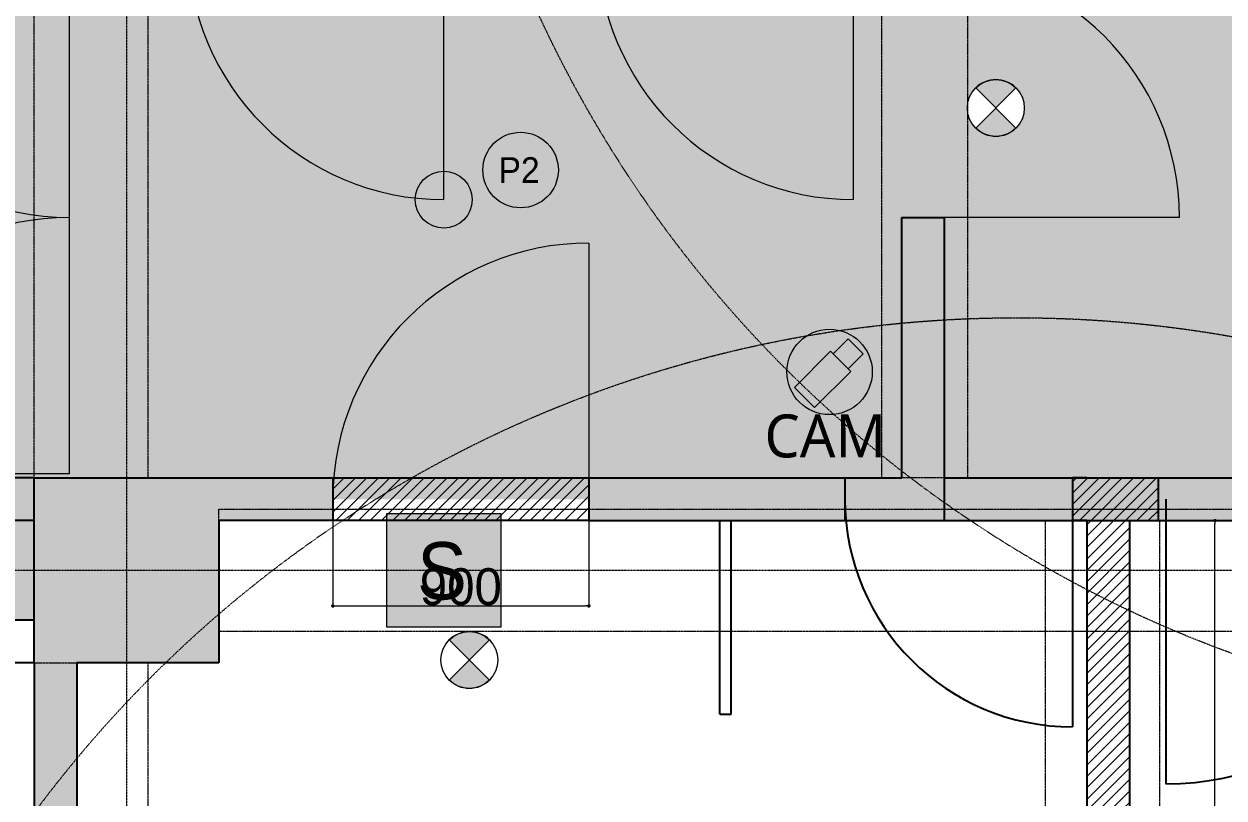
# Model space of a CAD drawing. Header units: millimetres. Extents: x -376000 to 292178, y -193032 to 188048.
# Drawn here: x -296926 to -292709, y 63049 to 65768 of the extents above; entities that cross this region are included whole.
import ezdxf

# ---------------------------------------------------------------- set-up
doc = ezdxf.new("R2010")
doc.units = ezdxf.units.MM
doc.header["$PDMODE"] = 1
doc.header["$PDSIZE"] = -2
for name, pattern in [('VW-01 短破線', [2.1161248, 1.0580624, -1.0580624]), ('ラインタイプ-1', [2.1165312, 1.0580624, -1.0584688]), ('ラインタイプ-28', [1.0581610785590276, 0.70538330078125, -0.3527777777777777]), ('ラインタイプ-6', [5.2915312, 3.175, -1.0580624, 0.3527044000000002, -0.7057644000000001])]:
    doc.linetypes.add(name, pattern=pattern)
for name, color, linetype, lineweight, true_color in [('02_0.25', 1, 'Continuous', 25, 0xff0000), ('04_0.10', 7, 'Continuous', 9, 0x0099ff), ('05_0.05点線', 9, 'ラインタイプ-28', 5, 0x808080), ('06一点鎖線', 7, 'ラインタイプ-6', 9, 0x9999ff), ('08_ハッチ・色', 7, 'Continuous', 5, 0x888888)]:
    doc.layers.add(name, color=color, linetype=linetype, lineweight=lineweight, true_color=true_color)
for name, color, linetype, lineweight in [('07_文字・記号', 7, 'Continuous', 9), ('_セキュリティー (2D)', 7, 'Continuous', 5), ('_塗（エリア） (2D)', 7, 'Continuous', 5), ('_塗（壁） (2D)', 7, 'Continuous', 5), ('_天井プロット (2D)', 7, 'Continuous', 5), ('_平面図(既存部) (2D)', 7, 'Continuous', 5), ('_平面図（新設） (2D)', 7, 'Continuous', 5), ('_梁 (2D)', 7, 'Continuous', 5), ('_解体部 (2D)', 7, 'Continuous', 5), ('寸法', 7, 'Continuous', 5)]:
    doc.layers.add(name, color=color, linetype=linetype, lineweight=lineweight)
doc.styles.add('Hiragino Kaku Gothic Pro W3', font='', dxfattribs={"bigfont": 'Hiragino Kaku Gothic Pro W3'})
doc.styles.add('Hiragino Sans W3', font='', dxfattribs={"bigfont": 'Hiragino Sans W3'})
doc.styles.add('Yu Gothic UI', font='Yu Gothic UI.ttf')
doc.styles.add('ＭＳ Ｐゴシック', font='MS PGothic.ttf')
doc.styles.get('Hiragino Kaku Gothic Pro W3').set_extended_font_data('Hiragino Kaku Gothic Pro W3')
doc.styles.get('Hiragino Sans W3').set_extended_font_data('Hiragino Sans W3')
doc.dimstyles.new('建具表寸法', dxfattribs={"dimtxt": 161.7816840277779, "dimasz": 0.19998779296875, "dimexe": 0, "dimexo": 0.3, "dimgap": 0.005, "dimtad": 1, "dimdsep": 46, "dimtxsty": 'Hiragino Sans W3', "dimblk": 'DOT', "dimblk1": 'DOT', "dimblk2": 'DOT', "dimcen": 0, "dimazin": 0, "dimtfac": 1, "dimtix": 1, "dimtmove": 0, "dimatfit": 0, "dimldrblk": 'VW_FILLEDARROW', "dimfxl": 1, "dimfrac": 2, "dimtolj": 1, "dimarcsym": 0})
pattern_1 = [(45, (47.62499999999999, -79.375), (47.45104087697784, 7.238695993849825), [])]

# ---------------------------------------------------------------- blocks, each defined once
blk = doc.blocks.new('塗（エリア） (2D)')
at = {"layer": '08_ハッチ・色', "linetype": 'Continuous', "lineweight": 0}
h = blk.add_hatch(color=253, dxfattribs=at)
h.paths.add_polyline_path([(-300375, 73245), (-299676, 54073), (-296360.9779576095, 54100.7858274257), (-296360.9779576095, 55553.62366910137), (-296360.9779502276, 56598.57531948598), (-296815.7557079457, 56598.54310338548), (-296795.7557079457, 72965.5674559301)])
h.paths.add_polyline_path([(-296890.7557079457, 61773.55921143572), (-297740.7557079457, 61773.55921143572), (-297740.7557079457, 63673.55921143572), (-296890.7557079457, 63673.55921143572)])
at = {"layer": '08_ハッチ・色', "linetype": 'Continuous', "lineweight": 0, "true_color": 0xffa264, "transparency": 33554636}
blk.add_hatch(color=21, dxfattribs=at).paths.add_polyline_path([(-293765.7557079457, 71098.55921143573), (-293765.7557079457, 66064.88917776561), (-293765.7557079457, 66064.88917776561), (-293765.7557079457, 64101.75786463438), (-289665.7557079456, 64101.75786463438), (-289665.7557079457, 63623.55921143572), (-282765.7557079456, 63623.55921143572), (-282765.7557079456, 71098.55921143573)])
at = {"layer": '08_ハッチ・色', "linetype": 'Continuous', "lineweight": 0, "true_color": 0xd9d2ae, "transparency": 33554559}
blk.add_hatch(color=9, dxfattribs=at).paths.add_polyline_path([(-296815.7557079456, 66048.55921143561), (-293765.7557079457, 66048.55921143561), (-293765.7557079457, 64098.55921143572), (-296815.7557079456, 64098.55921143572)])
blk = doc.blocks.new('塗（壁） (2D)')
at = {"layer": '02_0.25', "linetype": 'Continuous', "lineweight": 0, "true_color": 0xaaaaaa}
for points in [[(-296240.7557079457, 64023.55921143572), (-296240.7557079457, 64173.55921143572), (-295840.7557079457, 64173.55921143572), (-295840.7557079457, 64023.55921143572)], [(-294940.7557079457, 64023.55921143572), (-294940.7557079457, 64173.55921143572), (-294040.7557079457, 64173.55921143572), (-294040.7557079457, 64023.55921143572)], [(-296890.7557079457, 63523.55921143572), (-296740.7557079457, 63523.55921143572), (-296740.7557079457, 61373.55921143572), (-296890.7557079457, 61373.55921143572)]]:
    blk.add_hatch(color=253, dxfattribs=at).paths.add_polyline_path(points)
at = {"layer": '08_ハッチ・色', "linetype": 'Continuous', "lineweight": 0}
blk.add_hatch(color=120, dxfattribs=at).paths.add_polyline_path([(-293690.7557079456, 64023.55921143572), (-293690.7557079456, 64173.55921143572), (-291912.9414993345, 64173.55921143572), (-291912.9414993345, 64023.55921143572)])
at = {"layer": '08_ハッチ・色', "color": 160}
for points in [[(-293690.7557079457, 65088.55921143562), (-293840.7557079457, 65088.55921143562), (-293690.7557079457, 64173.55921143572), (-293840.7557079457, 64173.55921143572)], [(-293690.7557079457, 64023.55921143572), (-293690.7557079457, 64173.55921143572), (-294040.7557079457, 64023.55921143572), (-294040.7557079457, 64173.55921143572)]]:
    blk.add_solid(points, dxfattribs=at)
at = {"layer": '08_ハッチ・色', "color": 253, "linetype": 'Continuous', "true_color": 0xaaaaaa}
for points in [[(-296890.7557079457, 63523.55921143572), (-296240.7557079457, 63523.55921143572), (-296890.7557079457, 64173.55921143572), (-296240.7557079457, 64173.55921143572)], [(-296740.7557079457, 61373.55921143572), (-296740.7557079457, 63523.55921143572), (-296890.7557079457, 61373.55921143572), (-296890.7557079457, 63523.55921143572)]]:
    blk.add_solid(points, dxfattribs=at)
blk = doc.blocks.new('平面図(既存部) (2D)')
at = {"layer": '02_0.25'}
for p, q in [((-296890.7557079457, 63523.55921143572), (-296890.7557079457, 64173.55921143572)), ((-296890.7557079457, 64173.55921143572), (-296240.7557079457, 64173.55921143572)), ((-296890.7557079457, 63523.55921143572), (-296890.7557079457, 64173.55921143572)), ((-296890.7557079457, 64173.55921143572), (-296240.7557079457, 64173.55921143572)), ((-296240.7557079457, 64173.55921143572), (-295840.7557079457, 64173.55921143572)), ((-296240.7557079457, 64173.55921143572), (-295840.7557079457, 64173.55921143572)), ((-295840.7557079457, 64173.55921143572), (-295840.7557079457, 64023.55921143572)), ((-295840.7557079457, 64173.55921143572), (-295840.7557079457, 64023.55921143572)), ((-294940.7557079457, 64173.55921143572), (-294940.7557079457, 64023.55921143572)), ((-294940.7557079457, 64173.55921143572), (-294940.7557079457, 64023.55921143572)), ((-294940.7557079457, 64173.55921143572), (-294040.7557079457, 64173.55921143572)), ((-294040.7557079457, 64173.55921143572), (-294040.7557079457, 64023.55921143572)), ((-294040.7557079457, 64173.55921143572), (-294040.7557079457, 64023.55921143572)), ((-295840.7557079457, 64023.55921143572), (-296240.7557079457, 64023.55921143572)), ((-296240.7557079457, 64023.55921143572), (-296240.7557079457, 63523.55921143572)), ((-295840.7557079457, 64023.55921143572), (-296240.7557079457, 64023.55921143572)), ((-296240.7557079457, 64023.55921143572), (-296240.7557079457, 63523.55921143572)), ((-294940.7557079457, 64023.55921143572), (-294040.7557079457, 64023.55921143572)), ((-296890.7557079457, 63673.55921143572), (-297740.7557079457, 63673.55921143572)), ((-296890.7557079457, 63523.55921143572), (-297590.7557079457, 63523.55921143572)), ((-296890.7557079457, 63523.55921143572), (-296890.7557079457, 61373.55921143572)), ((-296890.7557079457, 63523.55921143572), (-296890.7557079457, 61373.55921143572)), ((-296740.7557079457, 63523.55921143572), (-296740.7557079457, 61373.55921143572)), ((-296240.7557079457, 63523.55921143572), (-296740.7557079457, 63523.55921143572)), ((-296740.7557079457, 63523.55921143572), (-296740.7557079457, 61373.55921143572)), ((-296240.7557079457, 63523.55921143572), (-296740.7557079457, 63523.55921143572)), ((-296890.7557079457, 63473.55921143572), (-296890.7557079457, 61373.55921143572))]:
    blk.add_line(p, q, dxfattribs=at)
at = {"layer": '06一点鎖線'}
for p, q in [((-296565.7557079457, 72935.68380817691), (-296565.7557079457, 54935.68380817689)), ((-296565.7557079457, 72935.68380817691), (-296565.7557079457, 54935.68380817689)), ((-259082.0779482403, 63848.55921143572), (-303576.2598106643, 63848.55921143572)), ((-259082.0779482403, 63848.55921143572), (-303576.2598106643, 63848.55921143572))]:
    blk.add_line(p, q, dxfattribs=at)
blk = doc.blocks.new('_Dot')
at = {"color": 0, "linetype": 'ByBlock', "lineweight": -2}
blk.add_line((-0.5, 0), (-1, 0), dxfattribs=at)
at = {"color": 0, "linetype": 'ByBlock', "const_width": 0.5}
blk.add_lwpolyline([(-0.25, 0, 1), (0.25, 0, 1)], format="xyb", close=True, dxfattribs=at)
blk = doc.blocks.new('*D273')
at = {"layer": 'Defpoints', "color": 0}
for p in [(-293040.7557079457, 64023.55921143572), (-292740.7557079457, 64023.55921143572), (-293040.7557079457, 61373.55921143572)]:
    blk.add_point(p, dxfattribs=at)
at = {"layer": '寸法', "color": 0, "lineweight": -2}
for p, q in [((-293040.4557079457, 64023.55921143572), (-292740.7557079457, 64023.55921143572)), ((-292740.7557079457, 61385.55847901385), (-292740.7557079457, 64011.5599438576)), ((-293040.4557079457, 61373.55921143572), (-292740.7557079457, 61373.55921143572))]:
    blk.add_line(p, q, dxfattribs=at)
at = {"layer": '寸法', "color": 0, "lineweight": -2, "xscale": 11.999267578125, "yscale": 11.999267578125, "zscale": 11.999267578125}
for p, rotation in [((-292740.7557079457, 64023.55921143572), 90), ((-292740.7557079457, 61373.55921143572), 270)]:
    blk.add_blockref('_Dot', p, dxfattribs=dict(at, rotation=rotation))
at = {"layer": '寸法', "color": 0, "insert": (-292807.7959326883, 62698.55921143572), "char_height": 129.4253472222222, "attachment_point": 5, "rotation": 90, "style": 'Hiragino Kaku Gothic Pro W3'}
blk.add_mtext('\\A1;2650', dxfattribs=at)
blk = doc.blocks.new('VW_FILLEDARROW')
at = {"color": 0, "linetype": 'Continuous', "lineweight": 5, "transparency": 16777216, "flags": 128}
blk.add_lwpolyline([(-161.3333333333333, 43.22913637888779), (0, 0), (-161.3333333333333, -43.22913637888784)], close=True, dxfattribs=at)
blk = doc.blocks.new('*D275')
at = {"layer": 'Defpoints', "color": 0}
for p in [(-295840.7557079457, 64023.55921143572), (-294940.7557079457, 64023.55921143572), (-294940.7557079457, 63723.55921143572)]:
    blk.add_point(p, dxfattribs=at)
at = {"layer": '寸法', "color": 0, "lineweight": -2}
for p, q in [((-295840.7557079457, 64023.25921143572), (-295840.7557079457, 63723.55921143572)), ((-294940.7557079457, 64023.25921143572), (-294940.7557079457, 63723.55921143572)), ((-295828.7564403676, 63723.55921143572), (-294952.7549755238, 63723.55921143572))]:
    blk.add_line(p, q, dxfattribs=at)
at = {"layer": '寸法', "color": 0, "lineweight": -2, "xscale": 11.999267578125, "yscale": 11.999267578125, "zscale": 11.999267578125, "rotation": 180}
blk.add_blockref('_Dot', (-295840.7557079457, 63723.55921143572), dxfattribs=at)
at = {"layer": '寸法', "color": 0, "lineweight": -2, "xscale": 11.999267578125, "yscale": 11.999267578125, "zscale": 11.999267578125}
blk.add_blockref('_Dot', (-294940.7557079457, 63723.55921143572), dxfattribs=at)
at = {"layer": '寸法', "color": 0, "insert": (-295390.7557079457, 63790.59943617827), "char_height": 129.4253472222222, "attachment_point": 5, "style": 'Hiragino Kaku Gothic Pro W3'}
blk.add_mtext('\\A1;900', dxfattribs=at)
blk = doc.blocks.new('グループ-700')
at = {"layer": '04_0.10'}
blk.add_line((-297665.7557079457, 64188.55921143562), (-296765.7557079457, 64188.55921143562), dxfattribs=at)
blk.add_arc((-296765.7557079457, 64188.55921143562), 900, 90, 180, dxfattribs=at)
blk = doc.blocks.new('グループ-701')
at = {"layer": '04_0.10'}
blk.add_line((-297665.7557079457, 65988.55921143561), (-296765.7557079457, 65988.55921143561), dxfattribs=at)
blk.add_arc((-296765.7557079457, 65988.55921143561), 900, 180, 270, dxfattribs=at)
blk = doc.blocks.new('グループ-702')
at = {"layer": '04_0.10'}
blk.add_line((-296765.7557079457, 64188.55921143562), (-296765.7557079457, 65988.55921143561), dxfattribs=at)
for name in ['グループ-701', 'グループ-700']:
    blk.add_blockref(name, (0, 0), dxfattribs=at)
blk = doc.blocks.new('グループ-705')
at = {"layer": '04_0.10'}
blk.add_line((-294940.7557079457, 64998.55921143572), (-294940.7557079457, 64098.55921143572), dxfattribs=at)
blk.add_arc((-294940.7557079457, 64098.55921143572), 900, 90, 180, dxfattribs=at)
blk = doc.blocks.new('グループ-710')
at = {"layer": '04_0.10'}
blk.add_line((-292865.7557079457, 65088.55921143562), (-293765.7557079457, 65088.55921143562), dxfattribs=at)
blk.add_arc((-293765.7557079457, 65088.55921143562), 900, 0, 90, dxfattribs=at)
blk = doc.blocks.new('グループ-711')
at = {"layer": '04_0.10'}
blk.add_line((-295450.7557079457, 65151.05921143562), (-295450.7557079457, 66051.05921143561), dxfattribs=at)
blk.add_arc((-295450.7557079457, 66051.05921143561), 900, 180, 270, dxfattribs=at)
blk = doc.blocks.new('グループ-712')
at = {"layer": '04_0.10'}
blk.add_line((-294010.7557079457, 65151.05921143562), (-294010.7557079457, 66051.05921143561), dxfattribs=at)
blk.add_arc((-294010.7557079457, 66051.05921143561), 900, 180, 270, dxfattribs=at)
blk = doc.blocks.new('平面図（新設） (2D)')
at = {"layer": '02_0.25'}
for p, q in [((-293840.7557079457, 64173.55921143572), (-293840.7557079457, 65088.55921143562)), ((-293840.7557079457, 65088.55921143562), (-293690.7557079457, 65088.55921143562)), ((-293690.7557079457, 64023.55921143572), (-293690.7557079457, 65088.55921143562)), ((-294040.7557079457, 64173.55921143572), (-293840.7557079457, 64173.55921143572)), ((-293690.7557079457, 64173.55921143572), (-291912.9414993345, 64173.55921143572)), ((-293690.7557079457, 64173.55921143572), (-291912.9414993345, 64173.55921143572)), ((-294040.7557079457, 64023.55921143572), (-291912.9414993345, 64023.55921143572))]:
    blk.add_line(p, q, dxfattribs=at)
at = {"layer": '04_0.10'}
for name in ['グループ-711', 'グループ-712', 'グループ-702', 'グループ-710', 'グループ-705']:
    blk.add_blockref(name, (0, 0), dxfattribs=at)
blk = doc.blocks.new('誘導灯')
at = {"color": 255}
blk.add_wipeout([(100, 7.275957614183426e-12), (99.5184726672197, -9.80171403294878), (98.07852804032306, -19.509032201605578), (95.69403357322088, -29.028467725438986), (92.38795325112868, -38.26834323650172), (88.1921264348355, -47.13967368259247), (83.14696123025452, -55.55702330195294), (77.3010453362737, -63.439328416357256), (70.71067811865474, -70.71067811864748), (63.43932841636454, -77.30104533626641), (55.557023301960214, -83.14696123024726), (47.139673682599756, -88.19212643482823), (38.268343236508976, -92.38795325112142), (29.028467725446237, -95.6940335732136), (19.50903220161282, -98.07852804031577), (9.80171403295606, -99.51847266721244), (0, -99.99999999999272), (-9.80171403295606, -99.51847266721244), (-19.50903220161282, -98.07852804031577), (-29.028467725446237, -95.6940335732136), (-38.268343236508976, -92.38795325112142), (-47.139673682599756, -88.19212643482823), (-55.557023301960214, -83.14696123024726), (-63.43932841636454, -77.30104533626641), (-70.71067811865474, -70.71067811864748), (-77.3010453362737, -63.439328416357256), (-83.14696123025452, -55.55702330195294), (-88.1921264348355, -47.13967368259247), (-92.38795325112868, -38.26834323650172), (-95.69403357322088, -29.028467725438986), (-98.07852804032306, -19.509032201605578), (-99.5184726672197, -9.80171403294878), (-100, 7.275957614183426e-12), (-99.5184726672197, 9.801714032963332), (-98.07852804032306, 19.50903220162013), (-95.69403357322088, 29.028467725453538), (-92.38795325112868, 38.268343236516245), (-88.1921264348355, 47.139673682607025), (-83.14696123025452, 55.55702330196749), (-77.3010453362737, 63.43932841637178), (-70.71067811865474, 70.71067811866203), (-63.43932841636454, 77.30104533628099), (-55.557023301960214, 83.14696123026181), (-47.139673682599756, 88.19212643484275), (-38.268343236508976, 92.38795325113597), (-29.028467725446237, 95.69403357322813), (-19.50903220161282, 98.0785280403303), (-9.80171403295606, 99.518472667227), (0, 100.00000000000728), (9.80171403295606, 99.518472667227), (19.50903220161282, 98.0785280403303), (29.028467725446237, 95.69403357322813), (38.268343236508976, 92.38795325113597), (47.139673682599756, 88.19212643484275), (55.557023301960214, 83.14696123026181), (63.43932841636454, 77.30104533628099), (70.71067811865474, 70.71067811866203), (77.3010453362737, 63.43932841637178), (83.14696123025452, 55.55702330196749), (88.1921264348355, 47.139673682607025), (92.38795325112868, 38.268343236516245), (95.69403357322088, 29.028467725453538), (98.07852804032306, 19.50903220162013), (99.5184726672197, 9.801714032963332)], dxfattribs=at).dxf.layer = '07_文字・記号'
at = {"layer": '07_文字・記号', "linetype": 'Continuous', "lineweight": 0, "true_color": 0x00d136}
h = blk.add_hatch(color=102, dxfattribs=at)
edge = h.paths.add_edge_path()
edge.add_arc((5.82057e-11, -2.37712e-11), 99.99999999998741, 45.00000000003615, 134.9999999999874)
edge.add_line((-70.71067811857209, 70.71067811863759), (70.71067811863033, -70.71067811863759))
edge.add_arc((-3.64e-12, 7.7041e-12), 99.9999999999786, 225.0000000000341, 314.99999999999545, ccw=False)
edge.add_line((-70.71067811860121, -70.71067811867397), (70.71067811865942, 70.71067811866669))
at = {"layer": '07_文字・記号', "color": 92, "true_color": 0x14b500, "flags": 128}
blk.add_lwpolyline([(70.71067811865942, 70.71067811866669, 0.4142135623728459), (-70.71067811857209, 70.71067811863759), (70.71067811863031, -70.71067811863759, -0.4142135623728974), (-70.71067811860121, -70.71067811867397)], format="xyb", close=True, dxfattribs=at)
at = {"layer": '07_文字・記号', "color": 92, "true_color": 0x14b500}
blk.add_circle((0, 7.276000000000001e-12), 100, dxfattribs=at)
blk = doc.blocks.new('非常用照明')
at = {"layer": '07_文字・記号', "linetype": 'Continuous', "lineweight": 0, "true_color": 0x00d136}
h = blk.add_hatch(color=102, dxfattribs=at)
edge = h.paths.add_edge_path()
edge.add_arc((0, 0), 100, 0, 360)
at = {"layer": '07_文字・記号', "color": 92, "true_color": 0x14b500}
blk.add_circle((0, 0), 100, dxfattribs=at)
blk = doc.blocks.new('天井プロット (2D)')
at = {"layer": '07_文字・記号', "color": 160, "true_color": 0x0036e9}
blk.add_circle((-295180.7557079457, 65255), 132.6939773579361, dxfattribs=at)
at = {"layer": '07_文字・記号', "color": 7}
for name, p in [('非常用照明', (-295450.7557079457, 65151.05921143562)), ('誘導灯', (-295360.767806938, 63533.55921143572))]:
    blk.add_blockref(name, p, dxfattribs=at)
at = {"layer": '07_文字・記号', "color": 160, "true_color": 0x0036e9, "insert": (-295258.4797077035, 65300.08720486112), "char_height": 90.454427083333, "attachment_point": 1, "line_spacing_factor": 1.003208446216313, "style": 'ＭＳ Ｐゴシック'}
blk.add_mtext('P2', dxfattribs=at)
at = {"layer": '07_文字・記号', "color": 100, "linetype": 'VW-01 短破線', "true_color": 0x00ff3f}
for centre in [(-291210, 67598.55921143573), (-295450.7557079457, 65151.05921143562), (-293435.7557079457, 60436.05921143572)]:
    blk.add_circle(centre, 4299.999999999994, dxfattribs=at)
at = {"layer": '07_文字・記号', "color": 7}
blk.add_blockref('誘導灯', (-293510.7557079457, 65472.74881280184), dxfattribs=at)
blk = doc.blocks.new('グループ-1468')
at = {"layer": '04_0.10', "linetype": 'Continuous', "lineweight": 0, "true_color": 0xafb9da}
h = blk.add_hatch(color=9, dxfattribs=at)
edge = h.paths.add_edge_path()
edge.add_arc((-3.638e-12, 95.70960453265364), 150, 0, 360)
at = {"layer": '04_0.10', "color": 7, "lineweight": 13, "flags": 128}
for points in [[(65.54736992953245, 106.3162062504535), (12.51436134054138, 159.3492148394446), (65.54736992953245, 212.3822234284357), (118.5803785185235, 159.3492148394446)], [(-52.893015919199, -29.80184912795598), (-123.6036940378538, 40.90882899069879), (3.675526575724803, 168.1880496042774), (74.38620469437956, 97.47737148562258)]]:
    blk.add_lwpolyline(points, close=True, dxfattribs=at)
at = {"layer": '04_0.10', "color": 7, "lineweight": 13}
blk.add_circle((-3.638e-12, 95.70960453265364), 150, dxfattribs=at)
blk = doc.blocks.new('防犯カメラ')
at = {"layer": '04_0.10'}
blk.add_blockref('グループ-1468', (0, 0), dxfattribs=at)
at = {"layer": '04_0.10', "color": 7, "insert": (-228.8232421875036, -130.175), "char_height": 150.7573784722222, "attachment_point": 4, "line_spacing_factor": 1.006497654236691, "style": 'Yu Gothic UI'}
blk.add_mtext('CAM', dxfattribs=at)
blk = doc.blocks.new('グループ-1466')
at = {"layer": '04_0.10', "linetype": 'Continuous', "lineweight": 0, "true_color": 0xc1d9af}
blk.add_hatch(color=9, dxfattribs=at).paths.add_polyline_path([(-200, 200), (200, 200), (200, -200), (-200, -200)])
at = {"layer": '04_0.10', "color": 7, "flags": 128}
blk.add_lwpolyline([(-200, 200), (200, 200), (200, -200), (-200, -200)], close=True, dxfattribs=at)
at = {"layer": '04_0.10', "color": 9, "linetype": 'Continuous', "true_color": 0xc1d9af}
blk.add_solid([(-94.26222249137031, -166.5111111111111), (94.26224940617878, -166.5111111111111), (-94.26222249137031, 166.5111111111111), (94.26224940617878, 166.5111111111111)], dxfattribs=at)
blk.add_solid([(-94.26222249137031, -166.5111111111111), (94.26224940617878, -166.5111111111111), (-94.26222249137031, 166.5111111111111), (94.26224940617878, 166.5111111111111)], dxfattribs=at)
at = {"layer": '04_0.10', "color": 157, "true_color": 0x20618e, "insert": (-94.26222249137031, 99.05706018518518), "char_height": 201.009837962963, "attachment_point": 1, "line_spacing_factor": 1.007554899671813, "style": 'ＭＳ Ｐゴシック'}
blk.add_mtext('S', dxfattribs=at)
blk = doc.blocks.new('AT錠')
at = {"layer": '04_0.10'}
blk.add_blockref('グループ-1466', (0, 0), dxfattribs=at)
blk = doc.blocks.new('セキュリティー (2D)')
at = {"layer": '04_0.10'}
blk.add_blockref('防犯カメラ', (-294095, 64450), dxfattribs=at)
at = {"layer": '04_0.10', "color": 7}
blk.add_blockref('AT錠', (-295450.4366203202, 63848.55921143572), dxfattribs=at)
blk = doc.blocks.new('梁 (2D)')
at = {"layer": '05_0.05点線', "color": 7, "linetype": 'ラインタイプ-1', "flags": 128}
for points in [[(-296490.7557079457, 64173.55921143572), (-296890.7557079457, 64173.55921143572), (-296890.7557079457, 70523.55921143573), (-296490.7557079457, 70523.55921143573)], [(-293610.7557079457, 64173.55921143572), (-293910.7557079457, 64173.55921143572), (-293910.7557079457, 70523.55921143573), (-293610.7557079457, 70523.55921143573)], [(-289990.7557079457, 64063.55921143572), (-289990.7557079457, 63633.55921143572), (-296240.7557079457, 63633.55921143572), (-296240.7557079457, 64063.55921143572)], [(-292935.7557079457, 56848.55921143572), (-293335.7557079457, 56848.55921143572), (-293335.7557079457, 64023.55921143572), (-292935.7557079457, 64023.55921143572)], [(-296490.7557079457, 57173.55921143572), (-296890.7557079457, 57173.55921143572), (-296890.7557079457, 63523.55921143572), (-296490.7557079457, 63523.55921143572)]]:
    blk.add_lwpolyline(points, close=True, dxfattribs=at)
blk = doc.blocks.new('解体部 (2D)')
at = {"layer": '02_0.25', "linetype": 'Continuous', "lineweight": 5}
h = blk.add_hatch(dxfattribs=at)
h.set_pattern_fill('デフォルトハッチング-1', style=0, pattern_type=2)
h.set_pattern_definition(pattern_1)
h.paths.add_polyline_path([(-293240.7557079457, 64173.55921143572), (-292940.7557079457, 64173.55921143572), (-292940.7557079457, 64023.55921143572), (-293040.7557079457, 64023.55921143572), (-293040.7557079457, 61373.55921143572), (-296740.7557079457, 61373.55921143572), (-296740.7557079457, 61523.55921143572), (-293190.7557079457, 61523.55921143572), (-293190.7557079457, 64023.55921143572), (-293240.7557079457, 64023.55921143572)])
at = {"layer": '08_ハッチ・色', "linetype": 'Continuous', "lineweight": 5, "true_color": 0x888888, "transparency": 33554687}
h = blk.add_hatch(dxfattribs=at)
h.set_pattern_fill('200角タイル', color=252, style=0, pattern_type=2)
h.set_pattern_definition([(0, (0, 0), (1.22e-14, 200), []), (90, (8.2e-15, 133.3333333333333), (200, 0), [])])
h.paths.add_polyline_path([(-296890.7557079457, 64023.55921143572), (-298640.7557079457, 64023.55921143572), (-298640.7557079457, 64173.55921143572), (-296890.7557079457, 64173.55921143572)])
at = {"layer": '08_ハッチ・色', "linetype": 'Continuous', "lineweight": 5}
h = blk.add_hatch(dxfattribs=at)
h.set_pattern_fill('デフォルトハッチング-1', style=0, pattern_type=2)
h.set_pattern_definition(pattern_1)
h.paths.add_polyline_path([(-295840.7557079457, 64023.55921143572), (-295840.7557079457, 64173.55921143572), (-294940.7557079457, 64173.55921143572), (-294940.7557079457, 64023.55921143572)])
at = {"layer": '02_0.25'}
for p, q in [((-296890.7557079457, 64173.55921143572), (-298640.7557079457, 64173.55921143572)), ((-295840.7557079457, 64173.55921143572), (-294940.7557079457, 64173.55921143572)), ((-293190.7557079457, 64173.55921143572), (-293240.7557079457, 64173.55921143572)), ((-293240.7557079457, 64173.55921143572), (-293240.7557079457, 64023.55921143572)), ((-293190.7557079457, 64173.55921143572), (-293040.7557079457, 64173.55921143572)), ((-293040.7557079457, 64173.55921143572), (-292940.7557079457, 64173.55921143572)), ((-292940.7557079457, 64173.55921143572), (-292940.7557079457, 64023.55921143572)), ((-293240.7557079457, 64098.55921143572), (-293240.7557079457, 63298.55921143572)), ((-292912.9414993345, 64098.55921143572), (-292912.9414993345, 63098.55921143572)), ((-296890.7557079457, 64023.55921143572), (-298640.7557079457, 64023.55921143572)), ((-294940.7557079457, 64023.55921143572), (-295840.7557079457, 64023.55921143572)), ((-294480.7557079457, 63343.55921143572), (-294480.7557079457, 64023.55921143572)), ((-294440.7557079457, 63343.55921143572), (-294440.7557079457, 64023.55921143572)), ((-293190.7557079457, 64023.55921143572), (-293240.7557079457, 64023.55921143572)), ((-293190.7557079457, 64023.55921143572), (-293190.7557079457, 61523.55921143572)), ((-293040.7557079457, 64023.55921143572), (-293040.7557079457, 61373.55921143572)), ((-293040.7557079457, 64023.55921143572), (-292940.7557079457, 64023.55921143572)), ((-294480.7557079457, 63343.55921143572), (-294440.7557079457, 63343.55921143572))]:
    blk.add_line(p, q, dxfattribs=at)
for centre, radius, start, end in [((-293240.7557079457, 64098.55921143572), 800, 180, 270), ((-292912.9414993345, 64098.55921143572), 1000, 270, 0)]:
    blk.add_arc(centre, radius, start, end, dxfattribs=at)
at = {"layer": '寸法'}
dim = blk.add_linear_dim(base=(-294940.7557079457, 63723.55921143572), p1=(-295840.7557079457, 64023.55921143572), p2=(-294940.7557079457, 64023.55921143572), dimstyle='建具表寸法', override={"dimtxt": 129.4253472222222, "dimasz": 11.999267578125, "dimgap": 0.3, "dimpost": '<>', "dimtxsty": 'Hiragino Kaku Gothic Pro W3', "dimtmove": 2}, dxfattribs=at)
dim.commit()
dim.dimension.update_dxf_attribs({"geometry": '*D275', "text_midpoint": (-295390.7557079457, 63790.59943617827)})
dim = blk.add_linear_dim(base=(-292740.7557079457, 64023.55921143572), p1=(-293040.7557079457, 61373.55921143572), p2=(-293040.7557079457, 64023.55921143572), angle=270, dimstyle='建具表寸法', override={"dimtxt": 129.4253472222222, "dimasz": 11.999267578125, "dimgap": 0.3, "dimpost": '<>', "dimtxsty": 'Hiragino Kaku Gothic Pro W3', "dimtmove": 2}, dxfattribs=at)
dim.commit()
dim.dimension.update_dxf_attribs({"geometry": '*D273', "text_midpoint": (-292807.7959326883, 62698.55921143572)})

msp = doc.modelspace()

# ---------------------------------------------------------------- block references
at = {"layer": '_塗（エリア） (2D)'}
msp.add_blockref('塗（エリア） (2D)', (0, 0), dxfattribs=at)
at = {"layer": '_塗（壁） (2D)'}
msp.add_blockref('塗（壁） (2D)', (0, 0), dxfattribs=at)

# ---------------------------------------------------------------- next in the draw order: block references
at = {"layer": '_平面図(既存部) (2D)'}
msp.add_blockref('平面図(既存部) (2D)', (0, 0), dxfattribs=at)

# ---------------------------------------------------------------- next in the draw order: block references
at = {"layer": '_解体部 (2D)'}
msp.add_blockref('解体部 (2D)', (0, 0), dxfattribs=at)

# ---------------------------------------------------------------- next in the draw order: block references
at = {"layer": '_平面図（新設） (2D)'}
msp.add_blockref('平面図（新設） (2D)', (0, 0), dxfattribs=at)

# ---------------------------------------------------------------- next in the draw order: block references
at = {"layer": '_天井プロット (2D)'}
msp.add_blockref('天井プロット (2D)', (0, 0), dxfattribs=at)

# ---------------------------------------------------------------- next in the draw order: block references
at = {"layer": '_セキュリティー (2D)'}
msp.add_blockref('セキュリティー (2D)', (0, 0), dxfattribs=at)

# ---------------------------------------------------------------- next in the draw order: block references
at = {"layer": '_梁 (2D)'}
msp.add_blockref('梁 (2D)', (0, 0), dxfattribs=at)

doc.saveas('drawing.dxf')
